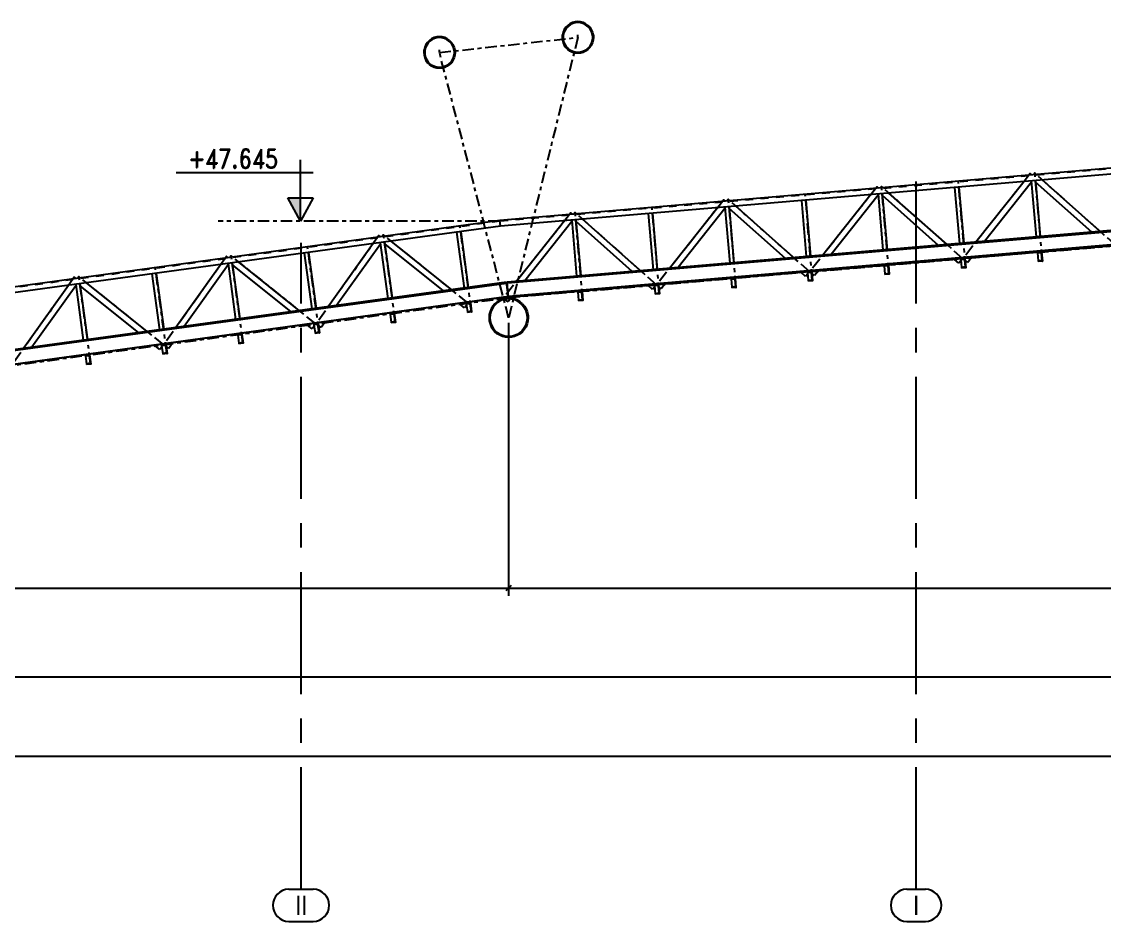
# Model space of a CAD drawing. Header units: millimetres. Extents: x 2368 to 8313, y 7493 to 11698.
# Drawn here: x 4105.9 to 4387.6, y 9618.8 to 9852.9 of the extents above; entities that cross this region are included whole.
import ezdxf
from ezdxf.enums import TextEntityAlignment as Align

# ---------------------------------------------------------------- set-up
doc = ezdxf.new("R2010")
doc.units = ezdxf.units.MM
for name, pattern in [('CENTER', [50.8, 31.75, -6.35, 6.35, -6.35]), ('XKITLINE00', [0]), ('XKITLINE02', [4, 2, -2]), ('XKITLINE03', [6, 3, -1, 1, -1])]:
    doc.linetypes.add(name, pattern=pattern)
doc.layers.add('3', color=120, linetype='Continuous')
doc.styles.add('ARIAL_NARROW', font='ARIALN.TTF')
doc.styles.add('ROMAND', font='romand.shx')

msp = doc.modelspace()

# ---------------------------------------------------------------- linework, layer by layer
at = {"color": 8, "linetype": 'XKITLINE00'}
for p, q in [((4247.0721, 9850.7934), (4246.773, 9850.1431)), ((4247.2765, 9850.6738), (4246.9948, 9850.0613)), ((4247.478, 9851.3811), (4247.0721, 9850.7934)), ((4247.6588, 9851.2273), (4247.2765, 9850.6738)), ((4247.9784, 9851.8885), (4247.478, 9851.3811)), ((4248.1301, 9851.7052), (4247.6588, 9851.2273)), ((4248.5582, 9852.3), (4247.9784, 9851.8885)), ((4248.6762, 9852.0928), (4248.1301, 9851.7052)), ((4249.1996, 9852.6032), (4248.5582, 9852.3)), ((4249.2803, 9852.3784), (4248.6762, 9852.0928)), ((4249.8831, 9852.7889), (4249.1996, 9852.6032)), ((4249.9241, 9852.5533), (4249.2803, 9852.3784)), ((4250.5882, 9852.8515), (4249.8831, 9852.7889)), ((4250.5882, 9852.6122), (4249.9241, 9852.5533)), ((4251.2932, 9852.7889), (4250.5882, 9852.8515)), ((4251.2522, 9852.5533), (4250.5882, 9852.6122)), ((4251.896, 9852.3784), (4251.2522, 9852.5533)), ((4251.9768, 9852.6032), (4251.2932, 9852.7889)), ((4252.5002, 9852.0928), (4251.896, 9852.3784)), ((4252.6182, 9852.3), (4251.9768, 9852.6032)), ((4253.0462, 9851.7052), (4252.5002, 9852.0928)), ((4253.1979, 9851.8885), (4252.6182, 9852.3)), ((4253.0462, 9851.7052), (4253.5175, 9851.2273)), ((4253.1979, 9851.8885), (4253.6983, 9851.3811)), ((4253.5175, 9851.2273), (4253.8998, 9850.6738)), ((4253.6983, 9851.3811), (4254.1042, 9850.7934)), ((4253.8998, 9850.6738), (4254.1815, 9850.0613)), ((4254.1042, 9850.7934), (4254.4033, 9850.1431)), ((4211.9784, 9847.9762), (4211.478, 9847.469)), ((4212.1301, 9847.793), (4211.6588, 9847.3153)), ((4212.5582, 9848.3875), (4211.9784, 9847.9762)), ((4212.6762, 9848.1804), (4212.1301, 9847.793)), ((4213.1996, 9848.6906), (4212.5582, 9848.3875)), ((4213.2803, 9848.4659), (4212.6762, 9848.1804)), ((4213.8831, 9848.8763), (4213.1996, 9848.6906)), ((4213.9241, 9848.6407), (4213.2803, 9848.4659)), ((4214.5882, 9848.9388), (4213.8831, 9848.8763)), ((4214.5882, 9848.6996), (4213.9241, 9848.6407)), ((4215.2932, 9848.8763), (4214.5882, 9848.9388)), ((4215.2522, 9848.6407), (4214.5882, 9848.6996)), ((4215.896, 9848.4659), (4215.2522, 9848.6407)), ((4215.9768, 9848.6906), (4215.2932, 9848.8763)), ((4216.5002, 9848.1804), (4215.896, 9848.4659)), ((4216.6182, 9848.3875), (4215.9768, 9848.6906)), ((4217.0462, 9847.793), (4216.5002, 9848.1804)), ((4217.1979, 9847.9762), (4216.6182, 9848.3875)), ((4217.0462, 9847.793), (4217.5175, 9847.3153)), ((4217.1979, 9847.9762), (4217.6983, 9847.469)), ((4246.5898, 9849.4501), (4246.5282, 9848.7353)), ((4246.5282, 9849.4027), (4246.5282, 9848.7353)), ((4246.5282, 9848.7353), (4246.5898, 9848.0206)), ((4246.773, 9850.1431), (4246.5898, 9849.4501)), ((4246.5898, 9848.0206), (4246.773, 9847.3275)), ((4246.8223, 9849.4085), (4246.7642, 9848.7353)), ((4246.7642, 9848.7353), (4246.8223, 9848.0621)), ((4246.9948, 9850.0613), (4246.8223, 9849.4085)), ((4246.8223, 9848.0621), (4246.9948, 9847.4094)), ((4254.1815, 9850.0613), (4254.3541, 9849.4085)), ((4254.3541, 9848.0621), (4254.1815, 9847.4094)), ((4254.3541, 9849.4085), (4254.4122, 9848.7353)), ((4254.4122, 9848.7353), (4254.3541, 9848.0621)), ((4254.4033, 9850.1431), (4254.5865, 9849.4501)), ((4254.5865, 9848.0206), (4254.4033, 9847.3275)), ((4254.5865, 9849.4501), (4254.6482, 9848.7353)), ((4254.6482, 9848.7353), (4254.5865, 9848.0206)), ((4254.6482, 9849.4027), (4254.6482, 9848.7353)), ((4210.5898, 9845.5388), (4210.5282, 9844.8243)), ((4210.5282, 9845.4816), (4210.5282, 9844.8243)), ((4210.773, 9846.2315), (4210.5898, 9845.5388)), ((4210.8223, 9845.4973), (4210.7642, 9844.8243)), ((4211.0721, 9846.8815), (4210.773, 9846.2315)), ((4210.9948, 9846.1497), (4210.8223, 9845.4973)), ((4211.2765, 9846.762), (4210.9948, 9846.1497)), ((4211.478, 9847.469), (4211.0721, 9846.8815)), ((4211.6588, 9847.3153), (4211.2765, 9846.762)), ((4217.5175, 9847.3153), (4217.8998, 9846.762)), ((4217.6983, 9847.469), (4218.1042, 9846.8815)), ((4217.8998, 9846.762), (4218.1815, 9846.1497)), ((4218.1042, 9846.8815), (4218.4033, 9846.2315)), ((4218.1815, 9846.1497), (4218.3541, 9845.4973)), ((4218.3541, 9845.4973), (4218.4122, 9844.8243)), ((4218.4033, 9846.2315), (4218.5865, 9845.5388)), ((4218.5865, 9845.5388), (4218.6482, 9844.8243)), ((4218.6482, 9845.4816), (4218.6482, 9844.8243)), ((4246.773, 9847.3275), (4247.0721, 9846.6773)), ((4246.9948, 9847.4094), (4247.2765, 9846.7969)), ((4247.0721, 9846.6773), (4247.478, 9846.0895)), ((4247.2765, 9846.7969), (4247.6588, 9846.2433)), ((4247.478, 9846.0895), (4247.9784, 9845.5822)), ((4247.6588, 9846.2433), (4248.1301, 9845.7655)), ((4248.5582, 9845.1707), (4247.9784, 9845.5822)), ((4248.6762, 9845.3779), (4248.1301, 9845.7655)), ((4249.1996, 9844.8674), (4248.5582, 9845.1707)), ((4249.2803, 9845.0923), (4248.6762, 9845.3779)), ((4249.8831, 9844.6817), (4249.1996, 9844.8674)), ((4249.9241, 9844.9174), (4249.2803, 9845.0923)), ((4250.5882, 9844.8585), (4249.9241, 9844.9174)), ((4251.2522, 9844.9174), (4250.5882, 9844.8585)), ((4251.896, 9845.0923), (4251.2522, 9844.9174)), ((4251.9768, 9844.8674), (4251.2932, 9844.6817)), ((4252.5002, 9845.3779), (4251.896, 9845.0923)), ((4252.6182, 9845.1707), (4251.9768, 9844.8674)), ((4253.0462, 9845.7655), (4252.5002, 9845.3779)), ((4253.1979, 9845.5822), (4252.6182, 9845.1707)), ((4253.5175, 9846.2433), (4253.0462, 9845.7655)), ((4253.6983, 9846.0895), (4253.1979, 9845.5822)), ((4253.8998, 9846.7969), (4253.5175, 9846.2433)), ((4254.1042, 9846.6773), (4253.6983, 9846.0895)), ((4254.1815, 9847.4094), (4253.8998, 9846.7969)), ((4254.4033, 9847.3275), (4254.1042, 9846.6773)), ((4210.5282, 9844.8243), (4210.5898, 9844.1098)), ((4210.5898, 9844.1098), (4210.773, 9843.4171)), ((4210.7642, 9844.8243), (4210.8223, 9844.1514)), ((4210.773, 9843.4171), (4211.0721, 9842.7671)), ((4210.8223, 9844.1514), (4210.9948, 9843.4989)), ((4210.9948, 9843.4989), (4211.2765, 9842.8867)), ((4211.0721, 9842.7671), (4211.478, 9842.1796)), ((4211.2765, 9842.8867), (4211.6588, 9842.3333)), ((4211.478, 9842.1796), (4211.9784, 9841.6725)), ((4211.6588, 9842.3333), (4212.1301, 9841.8557)), ((4217.5175, 9842.3333), (4217.0462, 9841.8557)), ((4217.6983, 9842.1796), (4217.1979, 9841.6725)), ((4217.8998, 9842.8867), (4217.5175, 9842.3333)), ((4218.1042, 9842.7671), (4217.6983, 9842.1796)), ((4218.1815, 9843.4989), (4217.8998, 9842.8867)), ((4218.4033, 9843.4171), (4218.1042, 9842.7671)), ((4218.3541, 9844.1514), (4218.1815, 9843.4989)), ((4218.4122, 9844.8243), (4218.3541, 9844.1514)), ((4218.5865, 9844.1098), (4218.4033, 9843.4171)), ((4218.6482, 9844.8243), (4218.5865, 9844.1098)), ((4250.5882, 9844.6192), (4249.8831, 9844.6817)), ((4251.2932, 9844.6817), (4250.5882, 9844.6192)), ((4212.5582, 9841.2611), (4211.9784, 9841.6725)), ((4212.6762, 9841.4682), (4212.1301, 9841.8557)), ((4213.1996, 9840.958), (4212.5582, 9841.2611)), ((4213.2803, 9841.1827), (4212.6762, 9841.4682)), ((4213.8831, 9840.7724), (4213.1996, 9840.958)), ((4213.9241, 9841.0079), (4213.2803, 9841.1827)), ((4214.5882, 9840.7099), (4213.8831, 9840.7724)), ((4214.5882, 9840.949), (4213.9241, 9841.0079)), ((4215.2522, 9841.0079), (4214.5882, 9840.949)), ((4215.2932, 9840.7724), (4214.5882, 9840.7099)), ((4215.896, 9841.1827), (4215.2522, 9841.0079)), ((4215.9768, 9840.958), (4215.2932, 9840.7724)), ((4216.5002, 9841.4682), (4215.896, 9841.1827)), ((4216.6182, 9841.2611), (4215.9768, 9840.958)), ((4217.0462, 9841.8557), (4216.5002, 9841.4682)), ((4217.1979, 9841.6725), (4216.6182, 9841.2611)), ((4230.2819, 9780.4197), (4229.6022, 9779.9975)), ((4230.389, 9780.2066), (4229.7409, 9779.804)), ((4231.0184, 9780.7289), (4230.2819, 9780.4197)), ((4231.0913, 9780.5014), (4230.389, 9780.2066)), ((4231.7935, 9780.9175), (4231.0184, 9780.7289)), ((4231.8304, 9780.6813), (4231.0913, 9780.5014)), ((4232.5882, 9780.9809), (4231.7935, 9780.9175)), ((4232.5882, 9780.7417), (4231.8304, 9780.6813)), ((4233.3828, 9780.9175), (4232.5882, 9780.9809)), ((4233.3459, 9780.6813), (4232.5882, 9780.7417)), ((4234.085, 9780.5014), (4233.3459, 9780.6813)), ((4234.158, 9780.7289), (4233.3828, 9780.9175)), ((4234.7873, 9780.2066), (4234.085, 9780.5014)), ((4234.8944, 9780.4197), (4234.158, 9780.7289)), ((4235.4354, 9779.804), (4234.7873, 9780.2066)), ((4235.5741, 9779.9975), (4234.8944, 9780.4197)), ((4227.7568, 9777.4229), (4227.5707, 9776.6373)), ((4228.0618, 9778.1694), (4227.7568, 9777.4229)), ((4227.9812, 9777.349), (4227.8038, 9776.5998)), ((4228.2721, 9778.0608), (4227.9812, 9777.349)), ((4228.4784, 9778.8584), (4228.0618, 9778.1694)), ((4228.6693, 9778.7178), (4228.2721, 9778.0608)), ((4228.9961, 9779.4728), (4228.4784, 9778.8584)), ((4229.1629, 9779.3036), (4228.6693, 9778.7178)), ((4229.6022, 9779.9975), (4228.9961, 9779.4728)), ((4229.7409, 9779.804), (4229.1629, 9779.3036)), ((4236.0134, 9779.3036), (4235.4354, 9779.804)), ((4236.1803, 9779.4728), (4235.5741, 9779.9975)), ((4236.0134, 9779.3036), (4236.507, 9778.7178)), ((4236.1803, 9779.4728), (4236.698, 9778.8584)), ((4236.507, 9778.7178), (4236.9042, 9778.0608)), ((4236.698, 9778.8584), (4237.1145, 9778.1694)), ((4236.9042, 9778.0608), (4237.1951, 9777.349)), ((4237.1145, 9778.1694), (4237.4195, 9777.4229)), ((4237.1951, 9777.349), (4237.3725, 9776.5998)), ((4237.4195, 9777.4229), (4237.6056, 9776.6373)), ((4227.5707, 9776.6373), (4227.5082, 9775.8317)), ((4227.5082, 9776.4942), (4227.5082, 9775.8317)), ((4227.5082, 9775.8317), (4227.5707, 9775.0262)), ((4227.5707, 9775.0262), (4227.7568, 9774.2406)), ((4227.8038, 9776.5998), (4227.7442, 9775.8317)), ((4227.7442, 9775.8317), (4227.8038, 9775.0636)), ((4227.8038, 9775.0636), (4227.9812, 9774.3145)), ((4237.3725, 9775.0636), (4237.1951, 9774.3145)), ((4237.3725, 9776.5998), (4237.4322, 9775.8317)), ((4237.4322, 9775.8317), (4237.3725, 9775.0636)), ((4237.6056, 9775.0262), (4237.4195, 9774.2406)), ((4237.6056, 9776.6373), (4237.6682, 9775.8317)), ((4237.6682, 9775.8317), (4237.6056, 9775.0262)), ((4237.6682, 9776.4942), (4237.6682, 9775.8317)), ((4227.7568, 9774.2406), (4228.0618, 9773.4941)), ((4227.9812, 9774.3145), (4228.2721, 9773.6027)), ((4228.0618, 9773.4941), (4228.4784, 9772.8051)), ((4228.2721, 9773.6027), (4228.6693, 9772.9457)), ((4228.4784, 9772.8051), (4228.9961, 9772.1907)), ((4228.6693, 9772.9457), (4229.1629, 9772.3599)), ((4229.6022, 9771.666), (4228.9961, 9772.1907)), ((4229.7409, 9771.8595), (4229.1629, 9772.3599)), ((4230.2819, 9771.2438), (4229.6022, 9771.666)), ((4230.389, 9771.4569), (4229.7409, 9771.8595)), ((4235.4354, 9771.8595), (4234.7873, 9771.4569)), ((4235.5741, 9771.666), (4234.8944, 9771.2438)), ((4236.0134, 9772.3599), (4235.4354, 9771.8595)), ((4236.1803, 9772.1907), (4235.5741, 9771.666)), ((4236.507, 9772.9457), (4236.0134, 9772.3599)), ((4236.698, 9772.8051), (4236.1803, 9772.1907)), ((4236.9042, 9773.6027), (4236.507, 9772.9457)), ((4237.1145, 9773.4941), (4236.698, 9772.8051)), ((4237.1951, 9774.3145), (4236.9042, 9773.6027)), ((4237.4195, 9774.2406), (4237.1145, 9773.4941)), ((4231.0184, 9770.9346), (4230.2819, 9771.2438)), ((4231.0913, 9771.1621), (4230.389, 9771.4569)), ((4231.7935, 9770.7459), (4231.0184, 9770.9346)), ((4231.8304, 9770.9822), (4231.0913, 9771.1621)), ((4232.5882, 9770.6825), (4231.7935, 9770.7459)), ((4232.5882, 9770.9218), (4231.8304, 9770.9822)), ((4233.3459, 9770.9822), (4232.5882, 9770.9218)), ((4233.3828, 9770.7459), (4232.5882, 9770.6825)), ((4234.085, 9771.1621), (4233.3459, 9770.9822)), ((4234.158, 9770.9346), (4233.3828, 9770.7459)), ((4234.7873, 9771.4569), (4234.085, 9771.1621)), ((4234.8944, 9771.2438), (4234.158, 9770.9346))]:
    msp.add_line(p, q, dxfattribs=at)
at = {"color": 241, "linetype": 'XKITLINE03'}
for p, q in [((4214.5882, 9844.8243), (4250.5882, 9848.7353)), ((4250.5882, 9848.7353), (4232.5882, 9775.8317)), ((4232.5882, 9775.8317), (4214.5882, 9844.8243))]:
    msp.add_line(p, q, dxfattribs=at)
at = {"color": 8, "linetype": 'XKITLINE03'}
for p, q in [((4250.5882, 9848.7353), (4250.5882, 9849.4027)), ((4214.5882, 9844.8243), (4214.5882, 9845.4816)), ((4232.5882, 9775.8317), (4232.5882, 9776.4942))]:
    msp.add_line(p, q, dxfattribs=at)
at = {"color": 7, "linetype": 'XKITLINE00'}
for p, q in [((4559.2675, 9829.2651), (4230.284, 9801.1133)), ((4559.3651, 9827.7679), (4230.4498, 9799.622)), ((4560.2471, 9813.1198), (4232.2472, 9785.056)), ((4560.2616, 9812.9504), (4232.2617, 9784.8866)), ((4560.2707, 9812.8444), (4232.2707, 9784.7806)), ((4366.6987, 9811.2811), (4354.1891, 9795.4894)), ((4368.5926, 9811.0952), (4356.3787, 9795.6767)), ((4368.3006, 9813.3033), (4367.978, 9812.8961)), ((4368.7332, 9812.9607), (4368.3006, 9813.3033)), ((4368.5631, 9811.4406), (4369.8136, 9796.8262)), ((4369.4589, 9813.4047), (4369.0915, 9812.9913)), ((4369.851, 9813.0563), (4369.4589, 9813.4047)), ((4369.659, 9811.5344), (4370.9096, 9796.92)), ((4386.5072, 9798.2545), (4371.3963, 9811.6831)), ((4560.5646, 9809.4097), (4232.5646, 9781.346)), ((4560.5736, 9809.3037), (4232.5737, 9781.24)), ((4328.4462, 9809.8929), (4328.1236, 9809.4856)), ((4328.8788, 9809.5502), (4328.4462, 9809.8929)), ((4329.6045, 9809.9943), (4329.2371, 9809.5809)), ((4329.9966, 9809.6459), (4329.6045, 9809.9943)), ((4346.6523, 9794.8446), (4331.5419, 9808.2727)), ((4348.6359, 9809.7354), (4349.8864, 9795.1213)), ((4349.7319, 9809.8292), (4350.9824, 9795.215)), ((4384.3101, 9798.0666), (4369.7005, 9811.0495)), ((4549.4997, 9808.1856), (4232.5882, 9781.0706)), ((4288.5918, 9806.4825), (4288.2692, 9806.0752)), ((4289.0244, 9806.1398), (4288.5918, 9806.4825)), ((4289.7501, 9806.5839), (4289.3827, 9806.1705)), ((4290.1422, 9806.2355), (4289.7501, 9806.5839)), ((4308.7815, 9806.325), (4310.032, 9791.7113)), ((4309.8775, 9806.4188), (4311.128, 9791.8051)), ((4326.8443, 9807.8707), (4314.3351, 9792.0795)), ((4328.7382, 9807.6847), (4316.5247, 9792.2668)), ((4328.7086, 9808.0302), (4329.9592, 9793.4163)), ((4329.8046, 9808.124), (4331.0552, 9793.5101)), ((4344.4552, 9794.6566), (4329.8461, 9807.6391)), ((4248.7374, 9803.0721), (4248.4147, 9802.6648)), ((4249.1699, 9802.7294), (4248.7374, 9803.0721)), ((4249.8957, 9803.1735), (4249.5283, 9802.7601)), ((4250.2877, 9802.8251), (4249.8957, 9803.1735)), ((4268.927, 9802.9146), (4270.1775, 9788.3013)), ((4270.023, 9803.0084), (4271.2735, 9788.3951)), ((4286.9899, 9804.4603), (4274.4811, 9788.6696)), ((4288.8838, 9804.2743), (4276.6707, 9788.8569)), ((4288.8542, 9804.6198), (4290.1047, 9790.0063)), ((4289.9502, 9804.7136), (4291.2007, 9790.1001)), ((4304.6003, 9791.2466), (4289.9917, 9804.2287)), ((4306.7974, 9791.4346), (4291.6874, 9804.8622)), ((4230.284, 9801.1133), (3901.7452, 9756.1325)), ((4230.4498, 9799.622), (4230.284, 9801.1133)), ((4230.4498, 9799.622), (4230.284, 9801.1133)), ((4247.1354, 9801.0498), (4234.6271, 9785.2596)), ((4249.0294, 9800.8639), (4236.8167, 9785.447)), ((4248.9998, 9801.2094), (4250.2503, 9786.5964)), ((4250.0958, 9801.3031), (4251.3463, 9786.6901)), ((4264.7454, 9787.8366), (4250.1373, 9800.8183)), ((4266.9426, 9788.0246), (4251.833, 9801.4518)), ((4230.4498, 9799.622), (3901.8474, 9754.6325)), ((4198.8579, 9797.1924), (4198.5564, 9796.7694)), ((4199.3072, 9796.8722), (4198.8579, 9797.1924)), ((4200.0096, 9797.3524), (4199.6637, 9796.921)), ((4200.4187, 9797.0244), (4200.0096, 9797.3524)), ((4219.0296, 9798.0584), (4221.0195, 9783.5239)), ((4220.1194, 9798.2076), (4222.1093, 9783.6732)), ((4197.3606, 9795.0917), (4185.6653, 9778.6834)), ((4199.2614, 9795.0019), (4187.8426, 9778.9815)), ((4199.2144, 9795.3455), (4201.2044, 9780.8109)), ((4200.3042, 9795.4947), (4202.2942, 9780.9601)), ((4215.6213, 9782.7848), (4200.3703, 9795.0125)), ((4217.806, 9783.084), (4202.0317, 9795.7312)), ((4159.2276, 9791.7666), (4158.9261, 9791.3436)), ((4159.6769, 9791.4464), (4159.2276, 9791.7666)), ((4160.3792, 9791.9266), (4160.0333, 9791.4952)), ((4160.7884, 9791.5985), (4160.3792, 9791.9266)), ((4179.3993, 9792.6326), (4181.3892, 9778.0979)), ((4180.4891, 9792.7818), (4182.4791, 9778.2471)), ((4352.9673, 9791.3702), (4352.0299, 9790.1868)), ((4370.1547, 9792.8408), (4370.1549, 9792.8387)), ((4371.2509, 9792.9325), (4370.1549, 9792.8387)), ((4370.1549, 9792.8387), (4370.1665, 9792.7032)), ((4370.1665, 9792.7032), (4370.2904, 9792.8503)), ((4371.1295, 9792.7085), (4370.1665, 9792.7032)), ((4370.1665, 9792.7032), (4370.3479, 9790.5829)), ((4371.1295, 9792.7085), (4371.2978, 9790.7413)), ((4371.1885, 9792.0191), (4371.3161, 9792.1705)), ((4371.2507, 9792.9346), (4371.2509, 9792.9325)), ((4371.2509, 9792.9325), (4371.4555, 9790.5412)), ((4157.7302, 9789.6658), (4146.0348, 9773.2573)), ((4159.6311, 9789.5761), (4148.2121, 9773.5554)), ((4159.584, 9789.9196), (4161.574, 9775.3848)), ((4160.6739, 9790.0689), (4162.6639, 9775.5341)), ((4175.9911, 9777.3588), (4160.7399, 9789.5866)), ((4178.1759, 9777.6579), (4162.4013, 9790.3054)), ((4330.3002, 9789.4308), (4330.3004, 9789.4283)), ((4331.3964, 9789.522), (4330.3004, 9789.4283)), ((4330.3004, 9789.4283), (4330.312, 9789.2928)), ((4330.312, 9789.2928), (4330.4359, 9789.4399)), ((4331.2751, 9789.2981), (4330.312, 9789.2928)), ((4330.312, 9789.2928), (4330.4935, 9787.1725)), ((4331.2751, 9789.2981), (4331.4434, 9787.3309)), ((4331.3341, 9788.6087), (4331.4616, 9788.7601)), ((4331.3962, 9789.5246), (4331.3964, 9789.522)), ((4331.3964, 9789.522), (4331.6011, 9787.1308)), ((4349.7128, 9789.9844), (4348.5761, 9790.9945)), ((4350.2722, 9790.6138), (4349.7128, 9789.9844)), ((4350.2275, 9791.1358), (4350.2277, 9791.1335)), ((4351.3237, 9791.2272), (4350.2277, 9791.1335)), ((4350.2277, 9791.1335), (4350.2393, 9790.998)), ((4350.2393, 9790.998), (4350.3632, 9791.1451)), ((4351.2023, 9791.0033), (4350.2393, 9790.998)), ((4350.2393, 9790.998), (4350.4207, 9788.8777)), ((4351.3707, 9789.0361), (4350.4207, 9788.8777)), ((4350.4207, 9788.8777), (4350.4323, 9788.7422)), ((4351.5283, 9788.836), (4350.4323, 9788.7422)), ((4351.2023, 9791.0033), (4351.3707, 9789.0361)), ((4351.2613, 9790.3139), (4351.3889, 9790.4653)), ((4351.3235, 9791.2296), (4351.3237, 9791.2272)), ((4351.3237, 9791.2272), (4351.5283, 9788.836)), ((4352.0299, 9790.1868), (4351.3678, 9790.7113)), ((4371.2978, 9790.7413), (4370.3479, 9790.5829)), ((4370.3479, 9790.5829), (4370.3595, 9790.4474)), ((4371.4555, 9790.5412), (4370.3595, 9790.4474)), ((4119.5972, 9786.3407), (4119.2957, 9785.9177)), ((4120.0465, 9786.0205), (4119.5972, 9786.3407)), ((4120.7489, 9786.5007), (4120.403, 9786.0693)), ((4121.158, 9786.1727), (4120.7489, 9786.5007)), ((4139.7689, 9787.2067), (4141.7589, 9772.6718)), ((4140.8587, 9787.3559), (4142.8487, 9772.821)), ((4290.4458, 9786.0209), (4290.446, 9786.0178)), ((4291.542, 9786.1116), (4290.446, 9786.0178)), ((4290.446, 9786.0178), (4290.4576, 9785.8823)), ((4290.4576, 9785.8823), (4290.5815, 9786.0294)), ((4291.4207, 9785.8877), (4290.4576, 9785.8823)), ((4290.4576, 9785.8823), (4290.639, 9783.7621)), ((4291.4207, 9785.8877), (4291.589, 9783.9205)), ((4291.5418, 9786.1147), (4291.542, 9786.1116)), ((4291.542, 9786.1116), (4291.7466, 9783.7204)), ((4309.8584, 9786.574), (4308.7212, 9787.5845)), ((4310.4177, 9787.2034), (4309.8584, 9786.574)), ((4310.373, 9787.7259), (4310.3733, 9787.7231)), ((4311.4693, 9787.8168), (4310.3733, 9787.7231)), ((4310.3733, 9787.7231), (4310.3849, 9787.5875)), ((4310.3849, 9787.5875), (4310.5088, 9787.7346)), ((4311.3479, 9787.5929), (4310.3849, 9787.5875)), ((4310.3849, 9787.5875), (4310.5663, 9785.4673)), ((4311.3479, 9787.5929), (4311.5163, 9785.6257)), ((4311.4069, 9786.9035), (4311.5345, 9787.0549)), ((4311.469, 9787.8196), (4311.4693, 9787.8168)), ((4311.4693, 9787.8168), (4311.6739, 9785.4256)), ((4312.1754, 9786.7764), (4311.5134, 9787.3009)), ((4313.1133, 9787.9603), (4312.1754, 9786.7764)), ((4331.4434, 9787.3309), (4330.4935, 9787.1725)), ((4330.4935, 9787.1725), (4330.5051, 9787.037)), ((4331.6011, 9787.1308), (4330.5051, 9787.037)), ((4232.0455, 9785.0336), (3904.0455, 9740.1248)), ((4232.0686, 9784.8652), (3904.0686, 9739.9564)), ((4232.083, 9784.7598), (3904.5881, 9739.9201)), ((4118.0999, 9784.24), (4106.4042, 9767.8312)), ((4120.0007, 9784.1502), (4108.5816, 9768.1293)), ((4119.9537, 9784.4938), (4121.9437, 9769.9588)), ((4121.0435, 9784.643), (4123.0335, 9770.108)), ((4136.361, 9771.9328), (4121.1095, 9784.1608)), ((4138.5457, 9772.2319), (4122.7709, 9784.8795)), ((4232.5881, 9781.0706), (4232.0455, 9785.0336)), ((4232.5882, 9781.0706), (4232.2472, 9785.056)), ((4270.0039, 9783.1635), (4268.8663, 9784.1745)), ((4270.5633, 9783.793), (4270.0039, 9783.1635)), ((4270.5186, 9784.3159), (4270.5188, 9784.3126)), ((4271.6148, 9784.4064), (4270.5188, 9784.3126)), ((4270.5188, 9784.3126), (4270.5304, 9784.1771)), ((4270.5304, 9784.1771), (4270.6544, 9784.3242)), ((4271.4935, 9784.1825), (4270.5304, 9784.1771)), ((4270.5304, 9784.1771), (4270.7119, 9782.0569)), ((4271.4935, 9784.1825), (4271.6618, 9782.2153)), ((4271.5525, 9783.4931), (4271.68, 9783.6445)), ((4271.6146, 9784.4097), (4271.6148, 9784.4064)), ((4271.6148, 9784.4064), (4271.8195, 9782.0152)), ((4272.321, 9783.366), (4271.659, 9783.8904)), ((4273.2592, 9784.5504), (4272.321, 9783.366)), ((4291.589, 9783.9205), (4290.6391, 9783.7621)), ((4290.6391, 9783.7621), (4290.6506, 9783.6266)), ((4291.7466, 9783.7204), (4290.6506, 9783.6266)), ((4291.4797, 9785.1983), (4291.6072, 9785.3497)), ((4311.5163, 9785.6257), (4310.5663, 9785.4673)), ((4310.5663, 9785.4673), (4310.5779, 9785.3318)), ((4311.6739, 9785.4256), (4310.5779, 9785.3318)), ((4232.5506, 9781.3444), (3904.5693, 9736.4382)), ((4232.5651, 9781.239), (3904.5766, 9736.3318)), ((4232.4666, 9779.9556), (4231.7762, 9780.5025)), ((4232.4634, 9782.5284), (4232.3996, 9782.4477)), ((4232.4634, 9782.5284), (4232.3996, 9782.4477)), ((4232.9361, 9780.5483), (4232.4666, 9779.9556)), ((4250.5913, 9782.6109), (4250.5916, 9782.6074)), ((4251.6876, 9782.7012), (4250.5916, 9782.6074)), ((4250.5916, 9782.6074), (4250.6032, 9782.4719)), ((4250.6032, 9782.4719), (4250.7271, 9782.619)), ((4251.5662, 9782.4773), (4250.6032, 9782.4719)), ((4250.6032, 9782.4719), (4250.7846, 9780.3517)), ((4251.7346, 9780.51), (4250.7846, 9780.3517)), ((4250.7846, 9780.3517), (4250.7962, 9780.2162)), ((4251.8922, 9780.31), (4250.7962, 9780.2162)), ((4251.5662, 9782.4773), (4251.7346, 9780.51)), ((4251.6252, 9781.7879), (4251.7528, 9781.9393)), ((4251.6873, 9782.7047), (4251.6876, 9782.7012)), ((4251.6876, 9782.7012), (4251.8922, 9780.31)), ((4271.6618, 9782.2153), (4270.7119, 9782.0569)), ((4270.7119, 9782.0569), (4270.7235, 9781.9214)), ((4271.8195, 9782.0152), (4270.7235, 9781.9214)), ((4221.1061, 9778.3873), (4219.9223, 9779.3364)), ((4221.6328, 9779.0442), (4221.1061, 9778.3873)), ((4222.6519, 9779.7102), (4221.5621, 9779.561)), ((4221.5621, 9779.561), (4221.5805, 9779.4263)), ((4221.5805, 9779.4263), (4221.6968, 9779.5795)), ((4222.5421, 9779.4804), (4221.5805, 9779.4263)), ((4221.5805, 9779.4263), (4221.8692, 9777.3179)), ((4222.8099, 9777.5242), (4221.8692, 9777.3179)), ((4221.8692, 9777.3179), (4221.8876, 9777.1832)), ((4222.9775, 9777.3324), (4221.8876, 9777.1832)), ((4222.5421, 9779.4804), (4222.8099, 9777.5242)), ((4222.6359, 9778.7949), (4222.7556, 9778.9526)), ((4222.6519, 9779.7102), (4222.9775, 9777.3324)), ((4184.6538, 9774.5075), (4183.7796, 9773.2811)), ((4202.8368, 9776.9973), (4201.7469, 9776.8481)), ((4201.7469, 9776.8481), (4201.7654, 9776.7133)), ((4201.7654, 9776.7133), (4201.8817, 9776.8665)), ((4202.7269, 9776.7675), (4201.7654, 9776.7133)), ((4201.7654, 9776.7133), (4202.054, 9774.605)), ((4202.9947, 9774.8113), (4202.054, 9774.605)), ((4202.054, 9774.605), (4202.0725, 9774.4703)), ((4203.1623, 9774.6195), (4202.0725, 9774.4703)), ((4202.7269, 9776.7675), (4202.9947, 9774.8113)), ((4202.8208, 9776.082), (4202.9405, 9776.2397)), ((4202.8368, 9776.9973), (4203.1623, 9774.6195)), ((4181.4758, 9772.9614), (4180.2922, 9773.9104)), ((4182.0025, 9773.6184), (4181.4758, 9772.9614)), ((4183.0216, 9774.2844), (4181.9318, 9774.1351)), ((4181.9318, 9774.1351), (4181.9502, 9774.0004)), ((4181.9502, 9774.0004), (4182.0665, 9774.1536)), ((4182.9118, 9774.0545), (4181.9502, 9774.0004)), ((4181.9502, 9774.0004), (4182.2389, 9771.8921)), ((4183.1796, 9772.0984), (4182.2389, 9771.8921)), ((4182.2389, 9771.8921), (4182.2573, 9771.7573)), ((4183.3472, 9771.9065), (4182.2573, 9771.7573)), ((4182.9118, 9774.0545), (4183.1796, 9772.0984)), ((4183.0056, 9773.369), (4183.1253, 9773.5267)), ((4183.0216, 9774.2844), (4183.3472, 9771.9065)), ((4183.7796, 9773.2811), (4183.0919, 9773.7713)), ((4143.3912, 9768.8585), (4142.3014, 9768.7093)), ((4143.3912, 9768.8585), (4143.7168, 9766.4807)), ((4145.0232, 9769.0814), (4144.1492, 9767.8552)), ((4163.2064, 9771.5714), (4162.1166, 9771.4222)), ((4162.1166, 9771.4222), (4162.135, 9771.2875)), ((4162.135, 9771.2875), (4162.2513, 9771.4407)), ((4163.0966, 9771.3416), (4162.135, 9771.2875)), ((4162.135, 9771.2875), (4162.4237, 9769.1791)), ((4163.3644, 9769.3855), (4162.4237, 9769.1791)), ((4162.4237, 9769.1791), (4162.4421, 9769.0444)), ((4163.5319, 9769.1936), (4162.4421, 9769.0444)), ((4163.0966, 9771.3416), (4163.3644, 9769.3855)), ((4163.1904, 9770.6561), (4163.3101, 9770.8138)), ((4163.2064, 9771.5714), (4163.5319, 9769.1936)), ((4123.576, 9766.1456), (4122.4862, 9765.9964)), ((4122.4862, 9765.9964), (4122.5046, 9765.8616)), ((4122.5046, 9765.8616), (4122.6209, 9766.0148)), ((4123.576, 9766.1456), (4123.9016, 9763.7678)), ((4141.8454, 9767.5356), (4140.6621, 9768.4843)), ((4142.3722, 9768.1926), (4141.8454, 9767.5356)), ((4142.3014, 9768.7093), (4142.3199, 9768.5745)), ((4142.3199, 9768.5745), (4142.4362, 9768.7277)), ((4143.2814, 9768.6287), (4142.3199, 9768.5745)), ((4142.3199, 9768.5745), (4142.6085, 9766.4662)), ((4143.5492, 9766.6725), (4142.6085, 9766.4662)), ((4142.6085, 9766.4662), (4142.627, 9766.3315)), ((4143.7168, 9766.4807), (4142.627, 9766.3315)), ((4143.2814, 9768.6287), (4143.5492, 9766.6725)), ((4143.3753, 9767.9432), (4143.495, 9768.1009)), ((4144.1492, 9767.8552), (4143.4615, 9768.3454)), ((4123.4662, 9765.9158), (4122.5046, 9765.8616)), ((4122.5046, 9765.8616), (4122.7933, 9763.7533)), ((4123.734, 9763.9596), (4122.7933, 9763.7533)), ((4122.7933, 9763.7533), (4122.8117, 9763.6185)), ((4123.9016, 9763.7678), (4122.8117, 9763.6185)), ((4123.4662, 9765.9158), (4123.734, 9763.9596)), ((4123.56, 9765.2302), (4123.6798, 9765.3879))]:
    msp.add_line(p, q, dxfattribs=at)
at = {"color": 3, "linetype": 'XKITLINE02'}
for p, q in [((4559.2786, 9829.0954), (4230.3028, 9800.9443)), ((4230.3028, 9800.9443), (3901.7568, 9755.9625))]:
    msp.add_line(p, q, dxfattribs=at)
at = {"color": 6, "linetype": 'CENTER'}
for p, q in [((4338.5882, 9627.1144), (4338.5882, 9811.659)), ((4178.5882, 9627.1144), (4178.5882, 9795.3189))]:
    msp.add_line(p, q, dxfattribs=at)
at = {"color": 1, "linetype": 'XKITLINE00'}
for p, q in [((4349.6146, 9811.1452), (4349.6146, 9811.1452)), ((4368.2968, 9813.2941), (4368.2968, 9813.2941)), ((4369.4551, 9813.3955), (4369.4551, 9813.3955)), ((4369.5418, 9812.8504), (4369.5418, 9812.8504)), ((4328.4424, 9809.8837), (4328.4424, 9809.8837)), ((4329.6007, 9809.9851), (4329.6007, 9809.9851)), ((4329.6874, 9809.44), (4329.6874, 9809.44)), ((4288.588, 9806.4732), (4288.588, 9806.4732)), ((4289.7462, 9806.5747), (4289.7462, 9806.5747)), ((4289.833, 9806.0296), (4289.833, 9806.0296)), ((4309.7602, 9807.7348), (4309.7602, 9807.7348)), ((4248.7336, 9803.0628), (4248.7336, 9803.0628)), ((4249.8918, 9803.1643), (4249.8918, 9803.1643)), ((4249.9786, 9802.6192), (4249.9786, 9802.6192)), ((4269.9058, 9804.3244), (4269.9058, 9804.3244)), ((4198.8541, 9797.1832), (4198.8541, 9797.1832)), ((4200.0058, 9797.3432), (4200.0058, 9797.3432)), ((4219.9351, 9799.5161), (4219.9351, 9799.5161)), ((4200.12, 9796.8032), (4200.12, 9796.8032)), ((4159.2237, 9791.7573), (4159.2237, 9791.7573)), ((4160.3754, 9791.9173), (4160.3754, 9791.9173)), ((4160.4896, 9791.3773), (4160.4896, 9791.3773)), ((4180.3049, 9794.0903), (4180.3049, 9794.0903)), ((4371.247, 9792.9232), (4371.247, 9792.9232)), ((4140.6745, 9788.6644), (4140.6745, 9788.6644)), ((4331.3926, 9789.5128), (4331.3926, 9789.5128)), ((4350.7718, 9791.1711), (4350.7718, 9791.1711)), ((4350.7719, 9791.1711), (4350.7719, 9791.1711)), ((4351.3199, 9791.218), (4351.3199, 9791.218)), ((4351.5245, 9788.8267), (4351.5245, 9788.8267)), ((4371.4517, 9790.532), (4371.4517, 9790.532)), ((4119.5934, 9786.3315), (4119.5934, 9786.3315)), ((4120.745, 9786.4915), (4120.745, 9786.4915)), ((4120.8593, 9785.9515), (4120.8593, 9785.9515)), ((4291.5382, 9786.1024), (4291.5382, 9786.1024)), ((4310.9174, 9787.7607), (4310.9174, 9787.7607)), ((4310.9174, 9787.7607), (4310.9174, 9787.7607)), ((4311.4654, 9787.8076), (4311.4654, 9787.8076)), ((4331.5972, 9787.1215), (4331.5972, 9787.1215)), ((4271.0629, 9784.3503), (4271.0629, 9784.3503)), ((4271.063, 9784.3503), (4271.063, 9784.3503)), ((4271.611, 9784.3972), (4271.611, 9784.3972)), ((4291.7428, 9783.7111), (4291.7428, 9783.7111)), ((4311.6701, 9785.4163), (4311.6701, 9785.4163)), ((4231.2086, 9780.9399), (4231.2086, 9780.9399)), ((4251.6838, 9782.692), (4251.6838, 9782.692)), ((4251.8884, 9780.3007), (4251.8884, 9780.3007)), ((4271.8156, 9782.0059), (4271.8156, 9782.0059)), ((4222.1032, 9779.6264), (4222.1032, 9779.6264)), ((4222.6481, 9779.701), (4222.6481, 9779.701)), ((4222.9736, 9777.3232), (4222.9736, 9777.3232)), ((4202.8329, 9776.988), (4202.8329, 9776.988)), ((4203.1585, 9774.6102), (4203.1585, 9774.6102)), ((4182.4728, 9774.2005), (4182.4728, 9774.2005)), ((4182.4729, 9774.2005), (4182.4729, 9774.2005)), ((4183.0178, 9774.2751), (4183.0178, 9774.2751)), ((4183.3433, 9771.8973), (4183.3433, 9771.8973)), ((4143.3874, 9768.8493), (4143.3874, 9768.8493)), ((4163.2026, 9771.5622), (4163.2026, 9771.5622)), ((4163.5281, 9769.1844), (4163.5281, 9769.1844)), ((4123.5722, 9766.1363), (4123.5722, 9766.1363)), ((4142.8424, 9768.7747), (4142.8424, 9768.7747)), ((4142.8425, 9768.7747), (4142.8425, 9768.7747)), ((4143.713, 9766.4714), (4143.713, 9766.4714)), ((4123.8978, 9763.7585), (4123.8978, 9763.7585))]:
    msp.add_line(p, q, dxfattribs=at)
at = {"color": 1, "linetype": 'XKITLINE03'}
for p, q in [((4351.5283, 9788.836), (4349.6185, 9811.1544)), ((4368.3006, 9813.3033), (4350.7757, 9791.1804)), ((4390.63, 9794.5908), (4369.4589, 9813.4047)), ((4371.4555, 9790.5412), (4369.5456, 9812.8596)), ((4232.5882, 9781.0706), (4560.5881, 9809.1343)), ((4328.4462, 9809.8929), (4310.9213, 9787.7699)), ((4350.7756, 9791.1804), (4329.6045, 9809.9943)), ((4331.6011, 9787.1308), (4329.6912, 9809.4492)), ((4288.5918, 9806.4825), (4271.0668, 9784.3595)), ((4310.9212, 9787.7699), (4289.7501, 9806.5839)), ((4291.7466, 9783.7204), (4289.8368, 9806.0388)), ((4311.6739, 9785.4256), (4309.7641, 9807.744)), ((4248.7374, 9803.0721), (4231.2124, 9780.9491)), ((4271.0668, 9784.3595), (4249.8957, 9803.1735)), ((4251.8922, 9780.31), (4249.9824, 9802.6284)), ((4271.8195, 9782.0152), (4269.9096, 9804.3336)), ((4198.8579, 9797.1924), (4182.4767, 9774.2098)), ((4222.107, 9779.6356), (4200.0096, 9797.3524)), ((4222.9775, 9777.3324), (4219.939, 9799.5254)), ((4203.1623, 9774.6195), (4200.1238, 9796.8124)), ((4159.2276, 9791.7666), (4142.8463, 9768.7839)), ((4182.4766, 9774.2098), (4160.3792, 9791.9266)), ((4163.5319, 9769.1936), (4160.4935, 9791.3866)), ((4183.3472, 9771.9065), (4180.3087, 9794.0995)), ((4371.2509, 9792.9325), (4371.2509, 9792.9325)), ((4143.7168, 9766.4807), (4140.6783, 9788.6736)), ((4331.3964, 9789.522), (4331.3964, 9789.522)), ((4351.3237, 9791.2272), (4351.3237, 9791.2272)), ((4119.5972, 9786.3407), (4103.216, 9763.358)), ((4142.8463, 9768.7839), (4120.7489, 9786.5007)), ((4123.9016, 9763.7678), (4120.8631, 9785.9607)), ((4291.542, 9786.1116), (4291.542, 9786.1116)), ((4311.4693, 9787.8168), (4311.4693, 9787.8168)), ((4271.6148, 9784.4064), (4271.6148, 9784.4064)), ((3904.5881, 9736.1618), (4232.5881, 9781.0706)), ((4251.6876, 9782.7012), (4251.6876, 9782.7012)), ((4222.6519, 9779.7102), (4222.6519, 9779.7102)), ((4202.8368, 9776.9973), (4202.8368, 9776.9973)), ((4183.0216, 9774.2844), (4183.0216, 9774.2844)), ((4143.3912, 9768.8585), (4143.3912, 9768.8585)), ((4163.2064, 9771.5714), (4163.2064, 9771.5714)), ((4123.576, 9766.1456), (4123.576, 9766.1456))]:
    msp.add_line(p, q, dxfattribs=at)
at = {"color": 4, "linetype": 'XKITLINE03'}
msp.add_line((4230.3028, 9800.9443), (4157.0531, 9800.9443), dxfattribs=at)
at = {"color": 146, "linetype": 'XKITLINE00'}
for p, q in [((4232.5882, 9774.5304), (4232.5882, 9703.4853)), ((4232.5882, 9774.5304), (4232.5882, 9703.4853)), ((3904.5882, 9705.4853), (4232.5882, 9705.4853)), ((4233.2953, 9706.1924), (4231.8811, 9704.7782)), ((4233.2953, 9706.1924), (4231.8811, 9704.7782)), ((4232.5882, 9705.4853), (4560.5882, 9705.4853)), ((3904.5882, 9682.4193), (5216.5882, 9682.4193)), ((3904.5882, 9661.753), (6528.5882, 9661.753))]:
    msp.add_line(p, q, dxfattribs=at)
at = {"color": 3, "linetype": 'XKITLINE00'}
for p, q in [((4175.4005, 9627.1144), (4181.7758, 9627.1144)), ((4336.161, 9627.1144), (4341.0153, 9627.1144)), ((4175.4005, 9618.7811), (4181.7758, 9618.7811)), ((4336.161, 9618.7811), (4341.0153, 9618.7811))]:
    msp.add_line(p, q, dxfattribs=at)
at = {"color": 1, "linetype": 'XKITLINE00'}
for centre in [(4349.6185, 9811.1544), (4368.3006, 9813.3033), (4369.4589, 9813.4047), (4369.5456, 9812.8596), (4328.4462, 9809.8929), (4329.6045, 9809.9943), (4329.6912, 9809.4492), (4288.5918, 9806.4825), (4289.7501, 9806.5839), (4289.8368, 9806.0388), (4309.7641, 9807.744), (4248.7374, 9803.0721), (4249.8957, 9803.1735), (4249.9824, 9802.6284), (4269.9096, 9804.3336), (4198.8579, 9797.1924), (4200.0096, 9797.3524), (4219.939, 9799.5254), (4200.1238, 9796.8124), (4159.2276, 9791.7666), (4160.3792, 9791.9266), (4160.4935, 9791.3866), (4180.3087, 9794.0995), (4371.2509, 9792.9325), (4140.6783, 9788.6736), (4331.3964, 9789.522), (4350.7756, 9791.1804), (4350.7757, 9791.1804), (4351.3237, 9791.2272), (4351.5283, 9788.836), (4371.4555, 9790.5412), (4119.5972, 9786.3407), (4120.7489, 9786.5007), (4120.8631, 9785.9607), (4291.542, 9786.1116), (4310.9212, 9787.7699), (4310.9213, 9787.7699), (4311.4693, 9787.8168), (4331.6011, 9787.1308), (4271.0668, 9784.3595), (4271.0668, 9784.3595), (4271.6148, 9784.4064), (4291.7466, 9783.7204), (4311.6739, 9785.4256), (4231.2124, 9780.9491), (4232.5881, 9781.0706), (4232.5882, 9781.0706), (4251.6876, 9782.7012), (4251.8922, 9780.31), (4271.8195, 9782.0152), (4222.107, 9779.6356), (4222.6519, 9779.7102), (4222.9775, 9777.3324), (4202.8368, 9776.9973), (4203.1623, 9774.6195), (4182.4766, 9774.2098), (4182.4767, 9774.2098), (4183.0216, 9774.2844), (4183.3472, 9771.9065), (4143.3912, 9768.8585), (4163.2064, 9771.5714), (4163.5319, 9769.1936), (4123.576, 9766.1456), (4142.8463, 9768.7839), (4142.8463, 9768.7839), (4143.7168, 9766.4807), (4123.9016, 9763.7678)]:
    msp.add_circle(centre, 0.01, dxfattribs=at)
at = {"color": 3, "linetype": 'XKITLINE00'}
for centre, start, end in [((4175.4005, 9622.9477), 90, 270), ((4181.7758, 9622.9477), 270, 90), ((4336.161, 9622.9477), 90, 270), ((4341.0153, 9622.9477), 270, 90)]:
    msp.add_arc(centre, 4.1667, start, end, dxfattribs=at)
at = {"layer": '3'}
for p, q in [((4178.4495, 9800.9443), (4178.4495, 9816.8887)), ((4181.7829, 9813.5554), (4146.0754, 9813.5554)), ((4175.1162, 9807.0554), (4181.7829, 9807.0554)), ((4178.4495, 9800.9443), (4175.1162, 9807.0554)), ((4181.7829, 9807.0554), (4178.4495, 9800.9443))]:
    msp.add_line(p, q, dxfattribs=at)
msp.add_solid([(4178.4495, 9800.9443), (4175.1162, 9807.0554), (4178.4495, 9807.0554)], dxfattribs=at)

# ---------------------------------------------------------------- texts
at = {"color": 2, "linetype": 'XKITLINE00', "style": 'ARIAL_NARROW'}
for s, p in [('II', (4177.0672, 9620.4477)), ('I', (4337.8277, 9620.4477))]:
    msp.add_text(s, height=5, dxfattribs=at).set_placement(p)
at = {"layer": '3', "style": 'ROMAND', "width": 0.8}
msp.add_text('+47.645', height=5, dxfattribs=at).set_placement((4149.3146, 9817.2008), align=Align.MIDDLE_LEFT)

doc.saveas('drawing.dxf')
